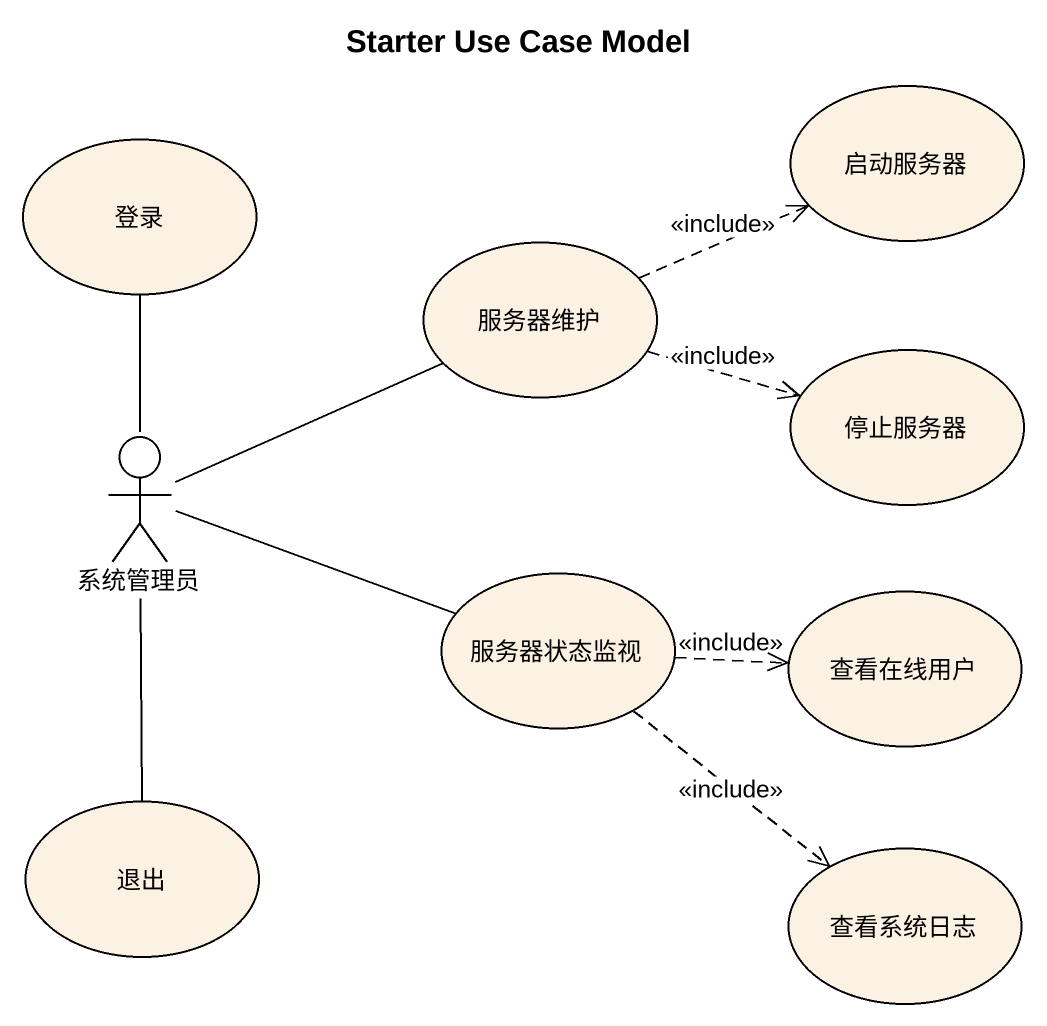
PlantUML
@startuml
title Starter Use Case Model
usecase 启动服务器
usecase 登录
usecase 服务器维护
usecase 停止服务器
actor 系统管理员
usecase 服务器状态监视
usecase 查看在线用户
usecase 退出
usecase 查看系统日志
登录 -- 系统管理员
服务器维护 .right.> 启动服务器 : <<include>>
服务器维护 .right.> 停止服务器 : <<include>>
系统管理员 -right- 服务器维护
系统管理员 -right- 服务器状态监视
系统管理员 -- 退出
服务器状态监视 .right.> 查看在线用户 : <<include>>
服务器状态监视 ..> 查看系统日志 : <<include>>
@enduml
